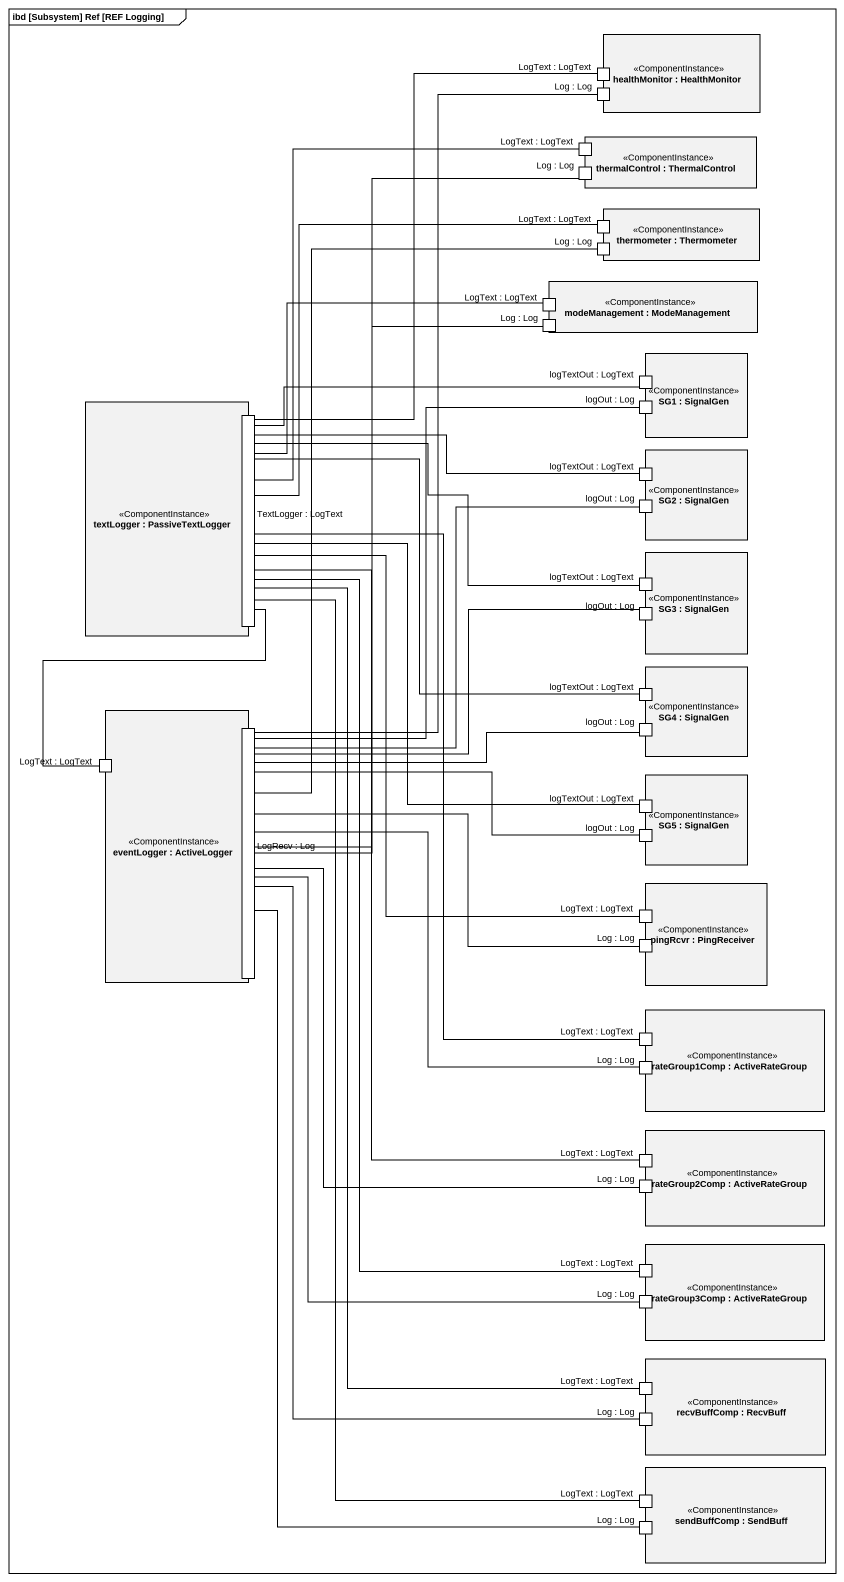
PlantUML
@startuml
mainframe ibd [Subsystem] Ref [REF Logging]
rectangle "healthMonitor : HealthMonitor" as healthMonitor <<ComponentInstance>> {
  port "Log : Log" as Log_Log
  port "LogText : LogText" as LogText_LogText
}
rectangle "thermalControl : ThermalControl" as thermalControl <<ComponentInstance>> {
  port "Log : Log" as Log_Log_2
  port "LogText : LogText" as LogText_LogText_2
}
rectangle "thermometer : Thermometer" as thermometer <<ComponentInstance>> {
  port "Log : Log" as Log_Log_3
  port "LogText : LogText" as LogText_LogText_3
}
rectangle "modeManagement : ModeManagement" as modeManagement <<ComponentInstance>> {
  port "LogText : LogText" as LogText_LogText_4
  port "Log : Log" as Log_Log_4
}
rectangle "SG1 : SignalGen" as SG1 <<ComponentInstance>> {
  port "logOut : Log" as logOut_Log
  port "logTextOut : LogText" as logTextOut_LogText
}
rectangle "textLogger : PassiveTextLogger" as textLogger <<ComponentInstance>> {
  port "TextLogger : LogText" as TextLogger_LogText
}
rectangle "SG2 : SignalGen" as SG2 <<ComponentInstance>> {
  port "logTextOut : LogText" as logTextOut_LogText_2
  port "logOut : Log" as logOut_Log_2
}
rectangle "SG3 : SignalGen" as SG3 <<ComponentInstance>> {
  port "logTextOut : LogText" as logTextOut_LogText_3
  port "logOut : Log" as logOut_Log_3
}
rectangle "SG4 : SignalGen" as SG4 <<ComponentInstance>> {
  port "logTextOut : LogText" as logTextOut_LogText_4
  port "logOut : Log" as logOut_Log_4
}
rectangle "eventLogger : ActiveLogger" as eventLogger <<ComponentInstance>> {
  port "LogRecv : Log" as LogRecv_Log
  port "LogText : LogText" as LogText_LogText_5
}
rectangle "SG5 : SignalGen" as SG5 <<ComponentInstance>> {
  port "logOut : Log" as logOut_Log_5
  port "logTextOut : LogText" as logTextOut_LogText_5
}
rectangle "pingRcvr : PingReceiver" as pingRcvr <<ComponentInstance>> {
  port "LogText : LogText" as LogText_LogText_6
  port "Log : Log" as Log_Log_5
}
rectangle "rateGroup1Comp : ActiveRateGroup" as rateGroup1Comp <<ComponentInstance>> {
  port "LogText : LogText" as LogText_LogText_7
  port "Log : Log" as Log_Log_6
}
rectangle "rateGroup2Comp : ActiveRateGroup" as rateGroup2Comp <<ComponentInstance>> {
  port "LogText : LogText" as LogText_LogText_8
  port "Log : Log" as Log_Log_7
}
rectangle "rateGroup3Comp : ActiveRateGroup" as rateGroup3Comp <<ComponentInstance>> {
  port "LogText : LogText" as LogText_LogText_9
  port "Log : Log" as Log_Log_8
}
rectangle "recvBuffComp : RecvBuff" as recvBuffComp <<ComponentInstance>> {
  port "LogText : LogText" as LogText_LogText_10
  port "Log : Log" as Log_Log_9
}
rectangle "sendBuffComp : SendBuff" as sendBuffComp <<ComponentInstance>> {
  port "LogText : LogText" as LogText_LogText_11
  port "Log : Log" as Log_Log_10
}
Log_Log -- LogRecv_Log
LogText_LogText -- TextLogger_LogText
Log_Log_2 -- LogRecv_Log
Log_Log_4 -- LogRecv_Log
logOut_Log -- LogRecv_Log
logTextOut_LogText -left- TextLogger_LogText
TextLogger_LogText -up- LogText_LogText_2
TextLogger_LogText -up- LogText_LogText_3
TextLogger_LogText -up- LogText_LogText_4
logTextOut_LogText_2 -left- TextLogger_LogText
logOut_Log_2 -- LogRecv_Log
logTextOut_LogText_3 -left- TextLogger_LogText
logOut_Log_3 -- LogRecv_Log
logTextOut_LogText_4 -left- TextLogger_LogText
LogRecv_Log -up- Log_Log_3
logOut_Log_4 -left- LogRecv_Log
LogText_LogText_5 -up- TextLogger_LogText
logOut_Log_5 -left- LogRecv_Log
logTextOut_LogText_5 -up- TextLogger_LogText
LogText_LogText_6 -up- TextLogger_LogText
Log_Log_5 -left- LogRecv_Log
LogText_LogText_7 -up- TextLogger_LogText
Log_Log_6 -left- LogRecv_Log
LogText_LogText_8 -up- TextLogger_LogText
Log_Log_7 -up- LogRecv_Log
LogText_LogText_9 -up- TextLogger_LogText
Log_Log_8 -up- LogRecv_Log
LogText_LogText_10 -up- TextLogger_LogText
Log_Log_9 -up- LogRecv_Log
LogText_LogText_11 -up- TextLogger_LogText
Log_Log_10 -up- LogRecv_Log
@enduml
